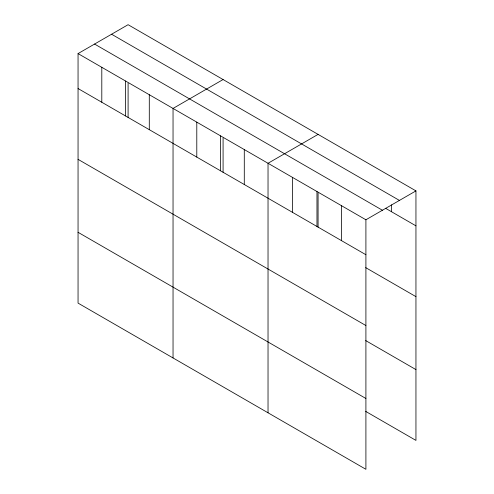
<?xml version="1.0" encoding="UTF-8"?>
<svg xmlns="http://www.w3.org/2000/svg" width="494" height="494" viewBox="0 0 494 494"><rect width="100%" height="100%" fill="white"/><g stroke="black" fill="none" stroke-linecap="round" stroke-linejoin="round"><path stroke-width="0.74" d="M78.052 53.593L365.906 219.781L365.906 469.3L78.052 303.112L78.052 53.593L128.094 24.7L415.948 190.888L415.948 440.407L365.69 411.391M223.084 79.54L173.042 108.433L173.042 357.952M318.08 134.387L268.032 163.279L268.032 412.793M365.906 219.781L415.948 190.888M111.582 34.234L399.436 200.422M385.53 208.277L415.948 225.844M94.564 44.059L382.418 210.246M78.052 88.543L365.906 254.731M365.69 267.631L415.948 296.647M78.052 159.352L365.906 325.54M365.69 340.582L415.948 369.598M78.052 232.304L365.906 398.491M391.483 204.874L391.483 211.716M341.434 205.658L341.434 240.609M318.08 192.938L318.08 227.203M316.969 191.53L316.969 226.48M292.504 177.402L292.504 212.358M244.289 149.565L244.289 184.521M223.084 138.098L223.084 172.357M220.54 135.856L220.54 170.807M196.791 122.148L196.791 157.098M149.293 94.725L149.293 129.675M128.094 83.251L128.094 117.516M125.55 81.016L125.55 115.967M101.801 67.301L101.801 102.258"/></g></svg>
